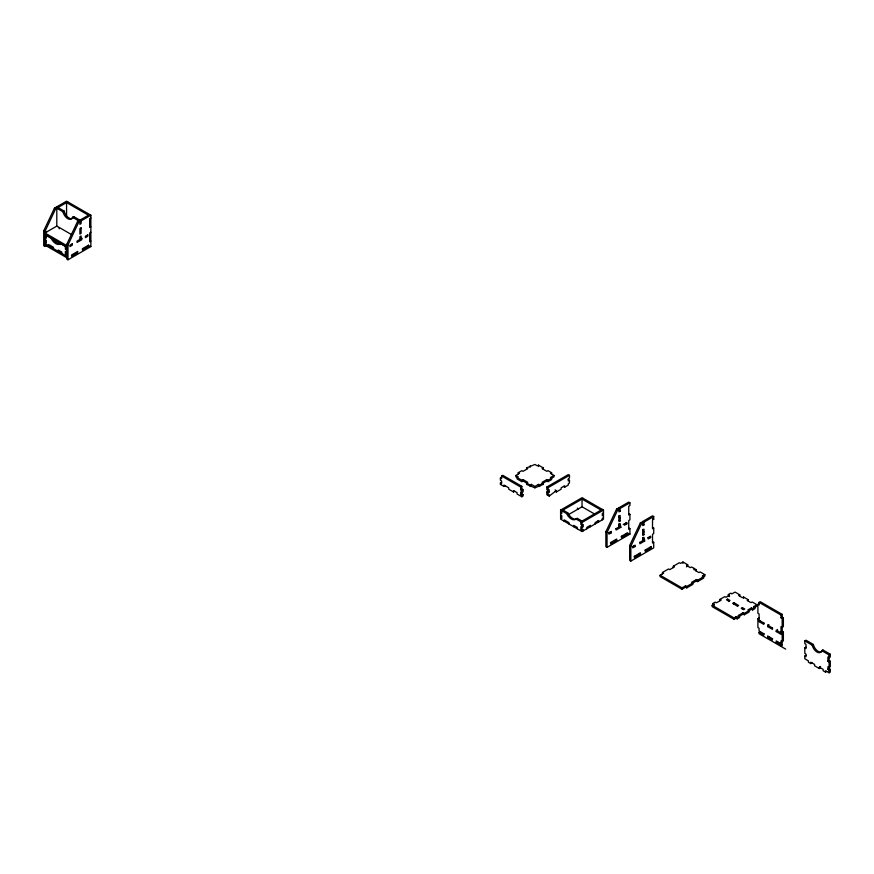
<?xml version="1.0" encoding="UTF-8"?>
<svg xmlns="http://www.w3.org/2000/svg" width="874" height="874" viewBox="0 0 874 874"><rect width="100%" height="100%" fill="white"/><g stroke="black" fill="none" stroke-linecap="round" stroke-linejoin="round"><path stroke-width="1.31" d="M47.174 245.124L44.891 246.446L43.7 245.758L43.7 230.9L54.417 208.209L66.566 201.195L90.863 215.222L90.863 246.577L67.997 259.786L66.806 259.097L66.806 244.239L77.524 221.548L78.715 220.86M44.891 246.446L44.891 231.588L55.608 208.897L56.799 208.209L56.799 226.093L72.05 234.888M67.997 259.786L67.997 244.928L78.715 222.236L90.863 215.222M605.857 531.807L616.585 509.116L617.776 508.428L618.967 509.116L617.776 509.804L607.048 532.495L607.048 547.353L605.857 546.665L605.857 531.807L607.048 532.495M629.651 545.54L640.369 522.849L641.56 522.16L642.751 522.849L641.56 523.537L630.842 546.228L630.842 561.086L629.651 560.398L629.651 545.54L630.842 546.228M57.99 207.52L67.757 201.883M55.608 207.52L62.994 211.792L64.184 211.104A7.014 4.053 60 0 0 68.15 217.44A7.014 4.053 60 0 0 73.034 217.866M56.799 226.093L44.891 232.965L66.806 245.616M72.52 217.287L73.711 216.599L81.096 220.86L81.096 223.613L79.905 224.301L79.905 221.548L72.52 217.287A7.014 4.053 60 0 1 67.757 218.664A7.014 4.053 60 0 1 62.994 211.792M47.513 234.756L46.322 235.445L46.322 238.187L45.131 237.499M79.905 220.172L89.672 214.534M45.131 243.835L45.131 234.756L51.085 238.187L52.276 237.499M90.863 217.976L89.672 218.664L89.672 227.469L90.863 226.781M90.863 232.276L89.672 232.965L89.672 241.77L90.863 241.082M501.578 476.002L502.769 475.314L521.833 486.315L521.833 489.069L520.642 489.757L520.642 487.004L501.578 476.002L501.578 478.755L500.387 478.067L500.387 480.274L501.578 480.951L501.578 483.704L500.387 483.016L500.387 484.393L503.959 486.457L505.15 485.769M500.387 478.067L501.578 477.379M500.387 483.016L501.578 482.328M518.26 474.079L518.26 472.703L521.833 470.638L523.023 471.326L527.787 468.584L526.596 467.896L526.596 469.262M526.596 467.896L534.932 464.455L537.313 465.831L538.504 465.143L543.267 467.896L543.267 469.262M551.603 474.079L551.603 472.703L550.412 473.391L553.985 475.456L553.985 476.833L548.031 480.274L546.84 479.586L542.077 482.328L543.267 483.016L543.267 484.393L534.932 487.834L526.596 484.393L526.596 483.016L527.787 482.328L523.023 479.586L521.833 480.274L515.879 476.833L515.879 475.456L519.451 473.391L518.26 472.703M543.267 467.896L542.077 468.584L546.84 471.326L548.031 470.638L551.603 472.703M515.879 475.456L518.26 476.833L517.069 477.521L517.069 478.897L521.833 481.64L523.023 480.951L530.168 485.081L531.359 484.393L534.932 486.457L538.504 484.393L539.695 485.081L546.84 480.951L548.031 481.64L551.603 479.586L551.603 478.209L550.412 477.521L553.985 475.456M520.642 487.004L521.833 486.315M503.959 486.457L503.959 485.081L508.734 487.834L508.734 489.211L513.497 491.964L514.688 491.275M520.642 489.757L521.833 490.445L523.023 489.757L523.023 491.964L521.833 492.641L520.642 491.964L520.642 494.706L521.833 495.394L523.023 494.706L523.023 496.082L521.833 496.771L517.069 494.018L517.069 492.641L513.497 490.587L513.497 491.964M520.642 494.706L521.833 494.018L523.023 494.706M555.176 491.275L556.367 491.964L556.367 490.587L549.222 496.082L546.84 494.706L546.84 491.964L548.031 492.641L549.222 491.964L549.222 489.757L548.031 490.445L546.84 489.757L546.84 487.004L568.275 474.626L569.466 475.314L569.466 478.067L568.275 478.755L568.275 480.951L569.466 480.274L569.466 483.016L568.275 483.704L568.275 485.081L564.702 487.146L563.511 486.457M546.84 487.004L548.031 487.692L569.466 475.314M546.84 491.964L548.031 491.275L549.222 491.964M556.367 491.964L561.13 489.211L561.13 487.834L564.702 485.769L564.702 487.146M560.605 510.077L582.04 497.699L603.475 510.077L603.475 519.156L582.04 531.534L560.605 519.156L560.605 510.077L566.56 513.519A8.423 4.862 60 0 0 576.086 519.025L582.04 522.455L603.475 510.077M583.231 498.388L561.796 510.766L561.796 513.519L560.605 512.83M566.56 513.519L567.75 512.83A8.423 4.862 60 0 0 577.277 518.337L582.04 521.079M568.34 514.688L582.04 506.778L593.949 513.661M576.086 519.025L577.277 518.337M602.284 509.389L580.849 521.767L580.849 524.52L582.04 525.208L583.231 524.52L583.231 526.727L582.04 527.404L580.849 526.727L580.849 529.469L582.04 530.157L583.231 529.469L583.231 530.846M603.475 512.83L602.284 513.519L602.284 515.715L603.475 515.037M629.925 502.79L620.158 508.428L620.158 511.181L618.967 511.869L618.967 507.739L628.734 502.102L629.925 502.79L629.925 505.543L628.734 506.232L628.734 515.037L629.925 514.349L629.925 519.844L628.734 520.533L628.734 529.338L629.925 528.65L629.925 534.145L607.048 547.353M603.475 517.779L602.284 518.468L602.284 519.844M618.967 516.13L620.158 515.442L620.158 520.948L618.967 521.636L618.967 515.671M618.967 524.247L620.158 523.559L620.868 527.273L616.104 530.026L616.104 528.65M608.566 532.998L611.341 531.392L611.341 532.769L608.959 534.145L608.959 532.769M615.864 528.781L619.677 526.585L620.868 527.273M623.249 524.52L626.822 522.455L626.822 523.832L624.44 525.208L624.44 523.832M653.708 516.523L643.941 522.16L643.941 524.913L642.751 525.602L642.751 521.472L652.517 515.835L653.708 516.523L653.708 519.276L652.517 519.964L652.517 528.77L653.708 528.082L653.708 533.577L652.517 534.265L652.517 543.071L653.708 542.383L653.708 547.878L630.842 561.086M610.445 542.645L616.705 539.029L616.705 540.405L610.631 543.912L610.631 542.536M621.283 536.385L627.543 532.769L627.543 534.145L621.469 537.652L621.469 536.275M642.751 529.863L643.941 529.174L643.941 534.68L642.751 535.369L642.751 529.404M642.751 537.98L643.941 537.292L644.662 541.006L639.899 543.759L639.899 542.383M644.662 539.629L642.751 539.356L643.941 540.045M632.35 546.742L635.125 545.136L635.125 546.512L632.743 547.878L632.743 546.512M639.659 542.514L643.472 540.318L644.662 541.006M647.831 537.794L650.617 536.188L650.617 537.565L648.235 538.941L648.235 537.565M634.24 556.377L640.489 552.761L640.489 554.138L634.415 557.645L634.415 556.268M645.078 550.117L651.327 546.512L651.327 547.878L645.252 551.385L645.252 550.019M662.47 573.847L662.47 572.47L668.544 568.963L669.735 569.651L674.499 566.898L673.308 566.21L673.308 567.587M673.308 566.21L679.382 562.703L680.573 563.391L682.955 562.015L687.718 564.768L687.718 566.144L686.527 566.833M696.294 571.093L696.294 569.717L695.103 570.405L698.916 572.601L700.107 571.913L704.87 574.666L704.87 576.042L697.605 580.238L696.414 579.549L691.651 582.303L692.842 582.991L692.842 584.367L686.767 587.874L685.577 587.186L681.993 589.24L660.089 576.589L660.089 575.212L663.661 573.158L662.47 572.47M687.718 564.768L686.527 565.456L690.34 567.652L691.531 566.964L696.294 569.717M660.089 575.212L681.993 587.874L685.577 585.809L686.767 586.498L696.414 580.926L697.605 581.614L703.679 578.107L703.679 576.731L702.488 576.042L702.488 577.419M702.488 576.042L704.87 574.666M712.867 604.863L712.867 603.486L715.249 602.12L716.44 602.798L721.203 600.056L720.012 599.367L720.012 600.744M720.012 599.367L724.775 596.614L725.966 597.303L729.539 595.238L728.348 594.549L728.348 595.926L729.539 596.614M728.348 594.549L730.73 593.173L731.92 593.861L735.023 592.08L739.786 594.823L739.786 596.199M738.355 616.826L738.355 615.46L739.546 616.148L739.546 617.514L737.164 618.89L735.974 618.202L734.062 619.305L712.157 606.654L712.157 605.278L714.058 604.174L714.058 605.551M728.829 601.148L730.019 600.46L727.638 599.094L726.447 599.783L729.222 601.378M739.786 594.823L738.596 595.511L742.408 597.718L743.599 597.029L748.363 599.783L748.363 601.148M737.405 606.108L738.596 605.42L733.832 602.667L732.641 603.355L737.645 606.239M748.363 599.783L747.172 600.46L750.974 602.667L752.175 601.978L756.939 604.732L756.939 606.108L752.645 608.577L751.454 607.889L747.882 609.954L749.073 610.642L749.073 612.019L744.309 614.772L743.119 614.083L737.164 617.514L735.974 616.826L734.062 617.929L712.157 605.278M742.408 607.616L741.218 608.304L743.599 609.681L744.79 608.992L742.408 607.616L742.408 608.992M759.08 602.394L760.271 601.705L782.186 614.356L782.186 617.11L780.995 617.798L780.995 615.045L759.08 602.394L759.08 605.136L757.889 604.447L757.889 613.253L759.08 613.941L759.08 619.447L757.889 618.759L757.889 627.554L759.08 628.242L759.08 630.995L764.084 633.879M738.355 615.46L743.119 612.707L744.309 613.395L751.454 609.265L752.645 609.954L755.027 608.577L755.027 607.201L753.836 606.512L753.836 607.889M753.836 606.512L756.939 604.732M757.889 604.447L759.08 603.77M757.889 618.759L759.08 618.071M764.084 623.151L759.08 620.267L759.08 621.643L760.271 620.955M780.995 615.045L782.186 614.356M772.419 627.969L772.419 629.346L767.656 626.592L767.656 625.216L768.847 624.528M767.656 626.592L768.847 625.904M780.995 617.798L782.186 618.475L783.377 617.798L783.377 626.592L782.186 627.281L780.995 626.592L780.995 632.099L782.186 632.787L783.377 632.099L783.377 640.893L782.186 641.582L780.995 640.893L780.995 643.646L782.186 642.958L782.186 632.787M785.682 649.109L759.08 633.748L759.08 632.372L760.271 631.684M782.186 633.606L776.232 630.165L776.232 631.541L777.423 630.853L777.423 629.488M772.66 638.839L767.656 635.944L767.656 637.321L768.847 636.633M780.995 632.099L782.186 631.41L783.377 632.099M776.232 642.27L780.995 645.023L780.995 646.399L782.186 645.711L782.186 644.335L776.232 640.893L776.232 642.27L777.423 641.582M780.995 645.023L782.186 644.335M811.957 662.896L810.766 663.584L808.384 662.208L808.384 660.842L804.812 658.778L804.812 656.024L806.003 656.713L806.003 654.102L804.812 653.413L804.812 647.907L806.003 648.595L806.003 644.335L804.812 643.646L804.812 640.893L806.003 640.205L813.388 644.477A7.014 4.053 60 0 0 817.092 650.606A7.014 4.053 60 0 0 821.91 651.534M804.812 647.907L806.003 647.219M804.812 640.893L812.197 645.165L813.388 644.477M804.812 656.024L806.003 655.336M812.197 645.165A7.014 4.053 60 0 0 816.961 652.037A7.014 4.053 60 0 0 821.724 650.66L822.915 649.972L830.3 654.233L830.3 656.986L829.109 657.674L827.918 656.986L827.918 661.247L829.109 661.935L830.3 661.247L830.3 666.753L829.109 667.441L827.918 666.753L827.918 669.364L829.109 670.052L830.3 669.364L830.3 672.117L829.109 672.805L825.537 670.74L825.537 672.117L826.728 671.429M821.724 650.66L829.109 654.921L830.3 654.233M827.918 661.247L829.109 660.558L830.3 661.247M820.533 667.856L819.342 668.544L819.342 667.168L820.533 666.48M827.918 669.364L829.109 668.676L830.3 669.364M652.517 518.588L653.708 519.276M618.967 507.739L620.158 508.428M642.751 521.472L643.941 522.16M628.734 513.661L629.925 514.349M652.517 527.393L653.708 528.082M568.275 479.586L569.466 480.274M616.585 509.116L617.776 509.804M618.967 510.492L620.158 511.181M640.369 522.849L641.56 523.537M642.751 524.225L643.941 524.913M618.967 517.506L620.158 518.195M642.751 531.239L643.941 531.927M625.631 523.144L626.822 523.832M649.426 536.876L650.617 537.565M618.967 520.259L620.158 520.948M642.751 533.992L643.941 534.68M601.094 510.077L582.04 499.076L582.04 506.778M88.482 215.222L66.566 202.571L66.566 216.326M628.734 527.962L629.925 528.65M652.517 541.694L653.708 542.383M782.186 617.11L783.377 617.798M618.967 525.624L620.158 526.312M555.176 489.899L556.367 490.587M628.734 533.457L629.925 534.145M542.077 483.704L543.267 484.393M626.352 533.457L627.543 534.145M650.136 547.19L651.327 547.878M56.799 206.832L64.184 211.104M577.277 508.155L578.468 508.843M597.521 521.221L598.712 521.909L598.712 520.533L595.139 522.597L595.139 523.974M54.417 208.209L55.608 208.897M77.524 221.548L78.715 222.236M610.15 532.08L611.341 532.769M633.934 545.824L635.125 546.512M767.656 625.216L772.66 628.111M759.08 621.643L763.843 624.397L763.843 623.02M776.232 631.541L780.995 634.295L780.995 632.918M615.514 539.717L616.705 540.405M639.298 553.45L640.489 554.138M562.987 510.077L567.75 512.83M521.833 489.069L523.023 489.757M560.605 515.037L561.796 515.715L561.796 518.468L560.605 517.779M712.867 603.486L714.058 604.174M89.672 245.889L90.863 246.577M759.08 632.372L763.843 635.125L763.843 633.748M767.656 637.321L772.419 640.074L772.419 638.697M819.342 667.168L823.155 669.364L823.155 670.74L825.537 672.117M819.342 668.544L814.579 665.791L814.579 664.415L810.766 662.208L810.766 663.584M45.601 231.173L46.792 231.861M43.7 230.9L44.891 231.588M66.806 244.239L67.997 244.928M44.891 234.341L66.806 246.992M66.566 249.877L65.375 249.188L65.375 246.446M45.131 239.705L46.322 240.394L46.322 243.147L45.131 242.459M66.566 252.083L65.375 251.395L65.375 254.148L66.566 254.837M44.891 243.693L66.806 256.344M44.891 245.07L66.806 257.721M829.109 654.921L829.109 660.558M829.109 661.935L829.109 668.676M829.109 670.052L829.109 672.805M782.186 618.475L782.186 631.41M752.645 608.577L752.645 609.954M751.454 607.889L751.454 609.265M744.309 613.395L744.309 614.772M743.599 597.029L743.599 598.406M743.119 612.707L743.119 614.083M737.164 617.514L737.164 618.89M735.974 616.826L735.974 618.202M734.062 617.929L734.062 619.305M733.832 602.667L733.832 604.043M727.638 599.094L727.638 600.46M697.605 580.238L697.605 581.614M696.414 579.549L696.414 580.926M693.912 568.34L693.912 569.717M686.767 586.498L686.767 587.874M685.577 585.809L685.577 587.186M682.955 562.015L682.955 563.391M681.993 587.874L681.993 589.24M643.472 538.941L643.472 540.318M642.751 537.521L642.751 540.733M618.967 523.788L618.967 527M590.376 526.727L590.376 525.35L586.804 527.404L586.804 528.781M582.04 522.455L582.04 531.534M577.277 528.781L577.277 527.404L573.705 525.35L573.705 526.727M568.941 523.974L568.941 522.597L564.178 519.844L564.178 521.221M549.222 496.082L549.222 494.706L548.031 495.394L548.031 492.641M548.031 480.274L548.031 481.64M548.031 487.692L548.031 490.445M546.84 479.586L546.84 480.951M539.695 485.081L539.695 486.457M538.504 465.143L538.504 466.519M538.504 484.393L538.504 485.769M534.932 486.457L534.932 487.834M531.359 484.393L531.359 485.769M530.168 465.831L530.168 467.208M530.168 485.081L530.168 486.457M523.023 479.586L523.023 480.951M521.833 480.274L521.833 481.64M521.833 490.445L521.833 494.018M521.833 495.394L521.833 496.771M81.096 238.744L81.096 235.991L79.905 236.679L79.905 239.432M66.566 256.202L66.566 247.134L60.612 243.693A8.423 4.862 60 0 1 51.085 238.187M61.803 253.46L61.803 252.083L58.23 250.019L58.23 251.395M59.181 227.469L59.181 228.835M53.467 248.642L53.467 247.266L48.704 244.512L48.704 245.889M822.915 649.972A7.014 4.053 60 0 1 822.51 650.879M73.711 216.599A7.014 4.053 60 0 1 73.536 217.08M60.852 243.606A8.423 4.862 60 0 1 52.56 238.089M81.096 227.874L79.905 228.562L79.905 234.068L81.096 233.38L81.096 227.874M72.28 243.835L69.898 245.201L69.898 246.577L72.28 245.201L72.28 243.835M81.817 238.329L77.043 241.082L77.043 242.459L81.817 239.705L81.817 238.329M87.771 234.888L85.39 236.264L85.39 237.641L87.771 236.264L87.771 234.888M77.644 251.461L71.57 254.968L71.57 256.344L77.644 252.837L77.644 251.461M88.482 245.201L82.407 248.708L82.407 250.084L88.482 246.577L88.482 245.201"/></g></svg>
